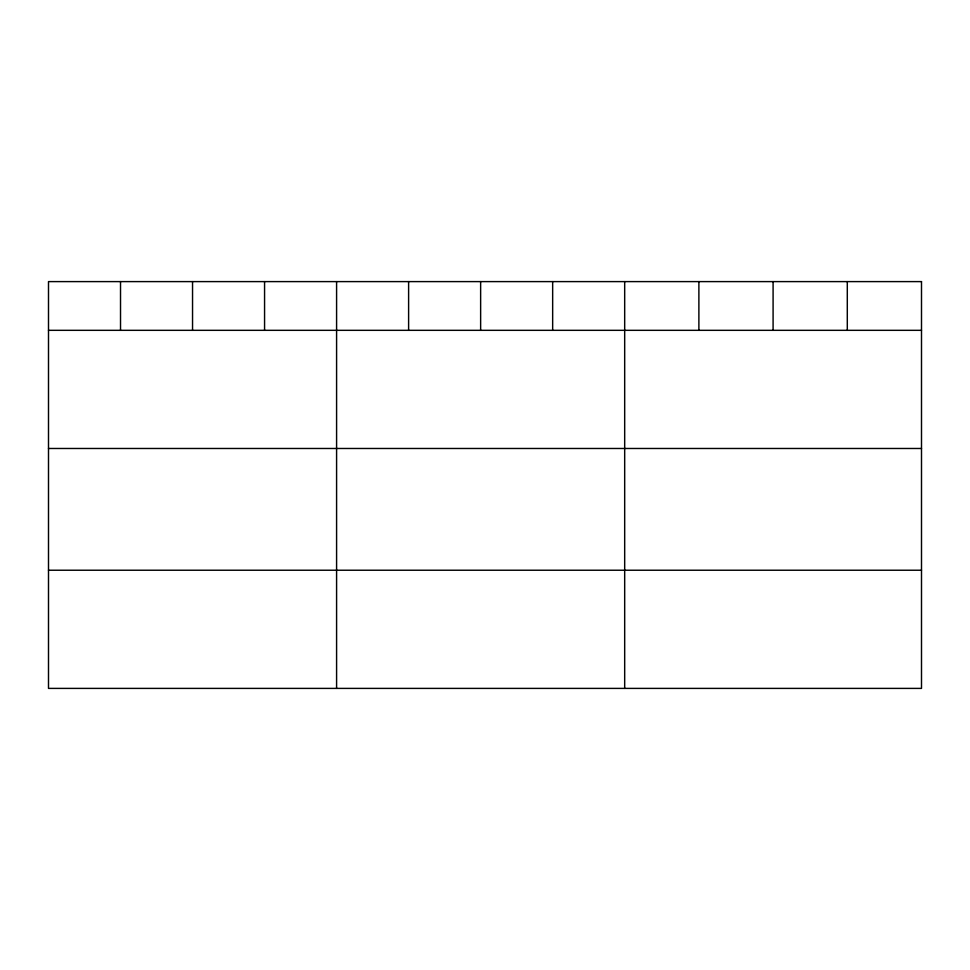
<?xml version="1.0" encoding="UTF-8"?>
<svg xmlns="http://www.w3.org/2000/svg" width="970" height="970" viewBox="0 0 970 970"><rect width="100%" height="100%" fill="white"/><g stroke="black" fill="none" stroke-linecap="round" stroke-linejoin="round"><path stroke-width="1.45" d="M48.5 330.321L921.5 330.321M48.5 448.479L921.5 448.479M48.5 570.227L921.5 570.227M847.295 281.603L847.295 330.321M773.09 281.603L773.09 330.321M698.885 281.603L698.885 330.321M624.68 281.603L624.68 688.397M552.658 281.603L552.658 330.321M480.635 281.603L480.635 330.321M408.612 281.603L408.612 330.321M336.59 281.603L336.59 688.397M264.567 281.603L264.567 330.321M192.545 281.603L192.545 330.321M120.522 281.603L120.522 330.321M921.5 281.603L48.5 281.603L48.5 688.397L921.5 688.397L921.5 281.603"/></g></svg>
